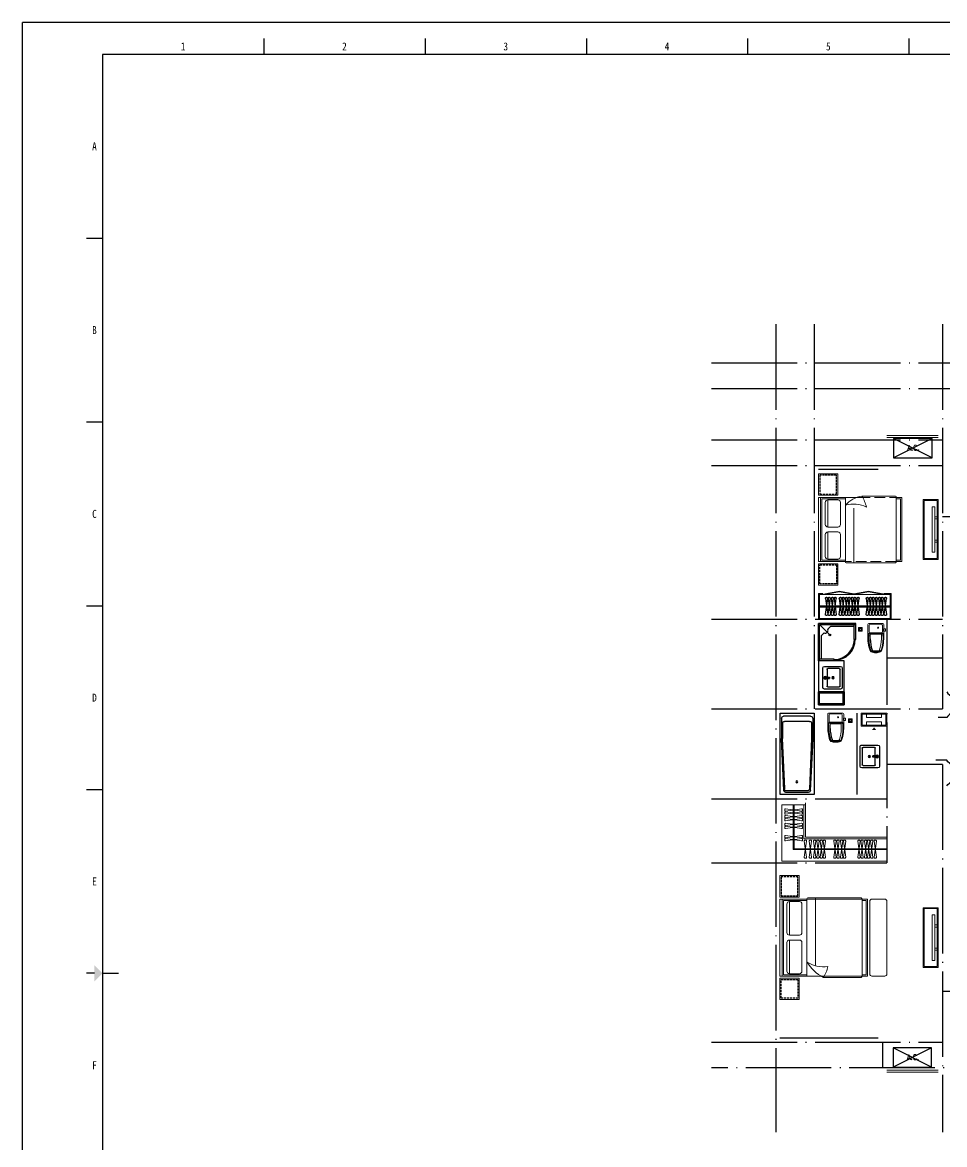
# Model space of a CAD drawing. Extents: x 217039 to 280039, y -2536 to 41961.
# Drawn here: x 217039 to 238612, y 15704 to 41961 of the extents above; entities that cross this region are included whole.
import ezdxf
from ezdxf.enums import TextEntityAlignment as Align

# ---------------------------------------------------------------- set-up
doc = ezdxf.new("R2010")
doc.units = 0
doc.header["$LTSCALE"] = 1000
doc.header["$MEASUREMENT"] = 0
for name, pattern in [('ACAD_ISO02W100', [15, 12, -3]), ('DASH', [0.35, 0.25, -0.1]), ('DOTE', [2.42, 2, -0.2, 0.02, -0.2])]:
    doc.linetypes.add(name, pattern=pattern)
for name, color, linetype in [('DOTE', 1, 'DOTE'), ('fd', 4, 'Continuous'), ('tk', 253, 'Continuous'), ('厨卫', 154, 'Continuous'), ('厨卫设备', 6, 'Continuous'), ('平面洁具', 9, 'Continuous'), ('看线', 5, 'Continuous'), ('空调', 8, 'Continuous'), ('管井', 236, 'Continuous'), ('虚线', 251, 'Continuous'), ('铺地', 8, 'Continuous')]:
    doc.layers.add(name, color=color, linetype=linetype)
for name, color, linetype, lineweight in [('Text-I', 7, 'Continuous', 5), ('五金', 136, 'Continuous', 9), ('家具', 33, 'Continuous', 9), ('房建名称', 7, 'Continuous', 0), ('移动家具', 41, 'Continuous', 20)]:
    doc.layers.add(name, color=color, linetype=linetype, lineweight=lineweight)
doc.styles.add('C-2007.06.19$0$C-05.28(ok)$0$STANDARD', font='GBENOR', dxfattribs={"bigfont": 'GBCBIG'})
doc.styles.add('DIM_FONT', font='SIMPLEX.shx', dxfattribs={"width": 0.8})
doc.styles.add('TKZ1', font='SIMHEI.TTF', dxfattribs={"width": 0.7})

# ---------------------------------------------------------------- blocks, each defined once
blk = doc.blocks.new('111')
at = {"layer": '空调', "linetype": 'ACAD_ISO02W100'}
for p, q in [((1000, 0), (0, 500)), ((1000, 500), (0, 0))]:
    blk.add_line(p, q, dxfattribs=at)
blk.add_lwpolyline([(0, 500), (0, 0), (1000, 0), (1000, 500)], close=True, dxfattribs=at)
at = {"layer": 'Text-I', "style": 'DIM_FONT', "width": 0.8}
blk.add_text('A.C.', height=140, dxfattribs=at).set_placement((675, 262), align=Align.MIDDLE_RIGHT)
blk = doc.blocks.new('A$C0032228E')
at = {"layer": 'fd'}
blk.add_lwpolyline([(302, 0, 100, 0, 0), (302, 62, 0, 0, 0)], format="xyseb", dxfattribs=at)
at = {"layer": '家具', "color": 0}
for p, q in [((123, 372), (123, 295)), ((477, 295), (123, 295)), ((477, 372), (477, 295)), ((477, 189), (123, 189)), ((123, 112), (123, 189)), ((477, 112), (477, 189))]:
    blk.add_line(p, q, dxfattribs=at)
for points in [[(600, 392), (0, 392), (0, 92), (600, 92)], [(580, 372), (20, 372), (20, 112), (580, 112)]]:
    blk.add_lwpolyline(points, close=True, dxfattribs=at)
blk = doc.blocks.new('fasdf')
for p, q in [((405844, 733593), (342844, 733593)), ((342844, 689096), (342844, 733593)), ((348490, 733218), (348490, 732843)), ((352264, 733218), (352264, 732843)), ((356037, 733218), (356037, 732843)), ((359811, 733218), (359811, 732843)), ((363585, 733218), (363585, 732843)), ((405095, 732843), (344716, 732843)), ((344716, 732843), (344716, 689845)), ((344342, 728544), (344716, 728544)), ((344342, 724244), (344716, 724244)), ((344342, 719944), (344716, 719944)), ((344342, 715644), (344716, 715644)), ((344529, 711344), (344342, 711344)), ((344716, 711344), (345091, 711344))]:
    blk.add_line(p, q)
blk.add_solid([(344529, 711157), (344529, 711531), (344716, 711344)])
at = {"style": 'TKZ1', "width": 0.85}
for s, p in [('1', (346603, 733031)), ('2', (350377, 733031)), ('3', (354151, 733031)), ('4', (357924, 733031)), ('5', (361698, 733031)), ('A', (344529, 730694)), ('B', (344529, 726394)), ('C', (344529, 722094)), ('D', (344529, 717794)), ('E', (344529, 713494)), ('F', (344529, 709194))]:
    blk.add_text(s, height=187, dxfattribs=at).set_placement(p, align=Align.MIDDLE)
blk = doc.blocks.new('A$C18784298')
at = {"layer": '移动家具', "color": 251, "ltscale": 40}
for points in [[(0, 1066), (58, 1066), (58, 0), (0, 0)], [(58, 828), (140, 828), (140, 780), (58, 780)], [(58, 239), (140, 239), (140, 287), (58, 287)]]:
    blk.add_lwpolyline(points, close=True, dxfattribs=at)
blk = doc.blocks.new('ytjhgkj')
at = {"layer": '移动家具', "color": 0, "ltscale": 0.5}
blk.add_lwpolyline([(34949, 26116), (34599, 26116), (34599, 27516), (34949, 27516)], close=True, dxfattribs=at)
at = {"layer": '移动家具', "color": 0, "ltscale": 40}
blk.add_lwpolyline([(34929, 26136), (34619, 26136), (34619, 27496), (34929, 27496)], close=True, dxfattribs=at)
at = {"layer": '虚线', "xscale": -1}
blk.add_blockref('A$C18784298', (34739, 26283), dxfattribs=at)
blk = doc.blocks.new('123')
at = {"layer": '移动家具', "color": 0}
for p, q in [((429478, 224612), (428849, 224612)), ((428849, 223112), (428849, 224612)), ((428899, 223112), (428899, 224612)), ((428929, 223142), (428929, 224582)), ((429478, 224582), (428929, 224582)), ((429069, 224556), (429069, 223919)), ((429478, 223112), (429478, 224622)), ((430649, 224642), (429498, 224642)), ((429678, 223364), (429678, 224642)), ((430669, 223112), (430669, 224612)), ((430669, 224612), (430799, 224612)), ((430669, 224582), (430769, 224582)), ((430769, 223142), (430769, 224582)), ((430799, 223112), (430799, 224612)), ((429069, 223167), (429069, 223804)), ((429811, 223112), (428849, 223112)), ((429478, 223142), (428929, 223142)), ((430649, 223082), (429866, 223082)), ((430669, 223142), (430769, 223142)), ((430669, 223112), (430799, 223112))]:
    blk.add_line(p, q, dxfattribs=at)
at = {"layer": '移动家具', "color": 0, "linetype": 'DASH'}
for p, q in [((430669, 224612), (429478, 224612)), ((429811, 223112), (430669, 223112))]:
    blk.add_line(p, q, dxfattribs=at)
at = {"layer": '移动家具', "color": 0}
for points in [[(429299, 225162), (428849, 225162), (428849, 224662), (429299, 224662), (429299, 225162), (429219, 225162)], [(429299, 222562), (428849, 222562), (428849, 223062), (429299, 223062), (429299, 222562), (429219, 222562)]]:
    blk.add_lwpolyline(points, dxfattribs=at)
for points in [[(429069, 224556), (429304, 224556, -0.414214), (429364, 224496), (429364, 223979, -0.414214), (429304, 223919), (429069, 223919, -0.414214), (429009, 223979), (429009, 224496, -0.414214)], [(429069, 223167), (429304, 223167, 0.414214), (429364, 223227), (429364, 223744, 0.414214), (429304, 223804), (429069, 223804, 0.414214), (429009, 223744), (429009, 223227, 0.414214)]]:
    blk.add_lwpolyline(points, format="xyb", close=True, dxfattribs=at)
blk.add_lwpolyline([(429478, 223294, 0.183931), (429970, 223336, -0.088637), (429866, 223082, 28871.271551)], format="xyb", dxfattribs=at)
for centre, radius, start, end in [((429498, 224622), 20, 90, 180), ((430638, 224613), 30.7, 357.6884, 69.6917), ((429971, 223734), 661, 221.7382, 260.8368), ((430638, 223110), 30.7, 290.3566, 2.3152)]:
    blk.add_arc(centre, radius, start, end, dxfattribs=at)
at = {"layer": '虚线', "linetype": 'DASH', "ltscale": 0.2}
for points in [[(429269, 225132), (428879, 225132), (428879, 224692), (429269, 224692)], [(429269, 222592), (428879, 222592), (428879, 223032), (429269, 223032)]]:
    blk.add_lwpolyline(points, close=True, dxfattribs=at)
blk = doc.blocks.new('yg2')
at = {"layer": '家具', "color": 0}
for p, q in [((429074, 225511), (429074, 226111)), ((430774, 226111), (429074, 226111)), ((429094, 226091), (430754, 226091)), ((429094, 225511), (429094, 226091)), ((430754, 225511), (430754, 226091)), ((430774, 225511), (430774, 226111)), ((429074, 225511), (429094, 225511)), ((429174, 225531), (429094, 225531)), ((429174, 225511), (429094, 225511)), ((429174, 225531), (429174, 225511)), ((430234, 225531), (430754, 225531)), ((430614, 225531), (430614, 225511)), ((430614, 225511), (430754, 225511)), ((430754, 225511), (430774, 225511))]:
    blk.add_line(p, q, dxfattribs=at)
for points in [[(429094, 225531), (430754, 225531), (430754, 226091), (429094, 226091)], [(429224, 225521), (429564, 225458), (429565, 225468), (429225, 225531)], [(429904, 225521), (429564, 225458), (429562, 225468), (429902, 225531)], [(429904, 225521), (430244, 225458), (430245, 225468), (429905, 225531)], [(430584, 225521), (430244, 225458), (430242, 225468), (430582, 225531)]]:
    blk.add_lwpolyline(points, close=True, dxfattribs=at)
at = {"layer": '虚线', "color": 0}
for p, q in [((429094, 225821), (430754, 225821)), ((429235, 225999), (429289, 225624)), ((429235, 225624), (429289, 225999)), ((429269, 226021), (429254, 226021)), ((429299, 225999), (429353, 225624)), ((429299, 225624), (429353, 225999)), ((429333, 226021), (429319, 226021)), ((429373, 225999), (429427, 225624)), ((429373, 225624), (429427, 225999)), ((429407, 226021), (429392, 226021)), ((429437, 225999), (429491, 225624)), ((429437, 225624), (429491, 225999)), ((429471, 226021), (429457, 226021)), ((429560, 225999), (429614, 225624)), ((429560, 225624), (429614, 225999)), ((429594, 226021), (429580, 226021)), ((429624, 225999), (429678, 225624)), ((429624, 225624), (429678, 225999)), ((429658, 226021), (429644, 226021)), ((429698, 225999), (429752, 225624)), ((429698, 225624), (429752, 225999)), ((429732, 226021), (429718, 226021)), ((429762, 225999), (429816, 225624)), ((429762, 225624), (429816, 225999)), ((429796, 226021), (429782, 226021)), ((429836, 225999), (429890, 225624)), ((429836, 225624), (429890, 225999)), ((429870, 226021), (429856, 226021)), ((429900, 225999), (429954, 225624)), ((429900, 225624), (429954, 225999)), ((429934, 226021), (429920, 226021)), ((429974, 225999), (430028, 225624)), ((429974, 225624), (430028, 225999)), ((430008, 226021), (429994, 226021)), ((430189, 225999), (430243, 225624)), ((430189, 225624), (430243, 225999)), ((430223, 226021), (430209, 226021)), ((430262, 225999), (430316, 225624)), ((430262, 225624), (430316, 225999)), ((430296, 226021), (430282, 226021)), ((430327, 225999), (430381, 225624)), ((430327, 225624), (430381, 225999)), ((430361, 226021), (430346, 226021)), ((430400, 225999), (430454, 225624)), ((430400, 225624), (430454, 225999)), ((430434, 226021), (430420, 226021)), ((430475, 225999), (430529, 225624)), ((430475, 225624), (430529, 225999)), ((430509, 226021), (430494, 226021)), ((430539, 225999), (430593, 225624)), ((430539, 225624), (430593, 225999)), ((430573, 226021), (430559, 226021)), ((430613, 225999), (430667, 225624)), ((430613, 225624), (430667, 225999)), ((430647, 226021), (430632, 226021)), ((429094, 225801), (430754, 225801)), ((429269, 225601), (429254, 225601)), ((429333, 225601), (429319, 225601)), ((429407, 225601), (429392, 225601)), ((429471, 225601), (429457, 225601)), ((429594, 225601), (429580, 225601)), ((429658, 225601), (429644, 225601)), ((429732, 225601), (429718, 225601)), ((429796, 225601), (429782, 225601)), ((429870, 225601), (429856, 225601)), ((429934, 225601), (429920, 225601)), ((430008, 225601), (429994, 225601)), ((430223, 225601), (430209, 225601)), ((430296, 225601), (430282, 225601)), ((430361, 225601), (430346, 225601)), ((430434, 225601), (430420, 225601)), ((430509, 225601), (430494, 225601)), ((430573, 225601), (430559, 225601)), ((430647, 225601), (430632, 225601))]:
    blk.add_line(p, q, dxfattribs=at)
for centre, start, end in [((429254, 226001), 90, 187.5946), ((429269, 226001), 352.4054, 90), ((429319, 226001), 90, 187.5946), ((429333, 226001), 352.4054, 90), ((429392, 226001), 90, 187.5946), ((429407, 226001), 352.4054, 90), ((429457, 226001), 90, 187.5946), ((429471, 226001), 352.4054, 90), ((429580, 226001), 90, 187.5946), ((429594, 226001), 352.4054, 90), ((429644, 226001), 90, 187.5946), ((429658, 226001), 352.4054, 90), ((429718, 226001), 90, 187.5946), ((429732, 226001), 352.4054, 90), ((429782, 226001), 90, 187.5946), ((429796, 226001), 352.4054, 90), ((429856, 226001), 90, 187.5946), ((429870, 226001), 352.4054, 90), ((429920, 226001), 90, 187.5946), ((429934, 226001), 352.4054, 90), ((429994, 226001), 90, 187.5946), ((430008, 226001), 352.4054, 90), ((430209, 226001), 90, 187.5946), ((430223, 226001), 352.4054, 90), ((430282, 226001), 90, 187.5946), ((430296, 226001), 352.4054, 90), ((430346, 226001), 90, 187.5946), ((430361, 226001), 352.4054, 90), ((430420, 226001), 90, 187.5946), ((430434, 226001), 352.4054, 90), ((430494, 226001), 90, 187.5946), ((430509, 226001), 352.4054, 90), ((430559, 226001), 90, 187.5946), ((430573, 226001), 352.4054, 90), ((430632, 226001), 90, 187.5946), ((430647, 226001), 352.4054, 90), ((429254, 225621), 172.4054, 270), ((429269, 225621), 270, 7.5946), ((429319, 225621), 172.4054, 270), ((429333, 225621), 270, 7.5946), ((429392, 225621), 172.4054, 270), ((429407, 225621), 270, 7.5946), ((429457, 225621), 172.4054, 270), ((429471, 225621), 270, 7.5946), ((429580, 225621), 172.4054, 270), ((429594, 225621), 270, 7.5946), ((429644, 225621), 172.4054, 270), ((429658, 225621), 270, 7.5946), ((429718, 225621), 172.4054, 270), ((429732, 225621), 270, 7.5946), ((429782, 225621), 172.4054, 270), ((429796, 225621), 270, 7.5946), ((429856, 225621), 172.4054, 270), ((429870, 225621), 270, 7.5946), ((429920, 225621), 172.4054, 270), ((429934, 225621), 270, 7.5946), ((429994, 225621), 172.4054, 270), ((430008, 225621), 270, 7.5946), ((430209, 225621), 172.4054, 270), ((430223, 225621), 270, 7.5946), ((430282, 225621), 172.4054, 270), ((430296, 225621), 270, 7.5946), ((430346, 225621), 172.4054, 270), ((430361, 225621), 270, 7.5946), ((430420, 225621), 172.4054, 270), ((430434, 225621), 270, 7.5946), ((430494, 225621), 172.4054, 270), ((430509, 225621), 270, 7.5946), ((430559, 225621), 172.4054, 270), ((430573, 225621), 270, 7.5946), ((430632, 225621), 172.4054, 270), ((430647, 225621), 270, 7.5946)]:
    blk.add_arc(centre, 20, start, end, dxfattribs=at)
at = {"layer": '虚线', "color": 0, "style": 'DIM_FONT', "width": 0.7, "flags": 9}
for tag, p in [('XSIZE', (429263, 225797)), ('YSIZE', (429263, 225797)), ('XSIZE', (429327, 225797)), ('YSIZE', (429327, 225797)), ('XSIZE', (429401, 225797)), ('YSIZE', (429401, 225797)), ('XSIZE', (429465, 225797)), ('YSIZE', (429465, 225797)), ('XSIZE', (429588, 225797)), ('YSIZE', (429588, 225797)), ('XSIZE', (429653, 225797)), ('YSIZE', (429653, 225797)), ('XSIZE', (429726, 225797)), ('YSIZE', (429726, 225797)), ('XSIZE', (429791, 225797)), ('YSIZE', (429791, 225797)), ('XSIZE', (429864, 225797)), ('YSIZE', (429864, 225797)), ('XSIZE', (429929, 225797)), ('YSIZE', (429929, 225797)), ('XSIZE', (430002, 225797)), ('YSIZE', (430002, 225797)), ('XSIZE', (430217, 225797)), ('YSIZE', (430217, 225797)), ('XSIZE', (430291, 225797)), ('YSIZE', (430291, 225797)), ('XSIZE', (430355, 225797)), ('YSIZE', (430355, 225797)), ('XSIZE', (430429, 225797)), ('YSIZE', (430429, 225797)), ('XSIZE', (430503, 225797)), ('YSIZE', (430503, 225797)), ('XSIZE', (430567, 225797)), ('YSIZE', (430567, 225797)), ('XSIZE', (430641, 225797)), ('YSIZE', (430641, 225797))]:
    blk.add_attdef(tag, p, '', height=0.5, rotation=180, dxfattribs=at)
blk = doc.blocks.new('A$C31D9048E')
at = {"layer": '家具'}
for p, q in [((1900, 2380), (649, 2380)), ((829, 803), (829, 2380)), ((629, 2350), (0, 2350)), ((0, 550), (0, 2350)), ((50, 550), (50, 2350)), ((80, 580), (80, 2320)), ((629, 2320), (80, 2320)), ((220, 2295), (220, 1508)), ((629, 550), (629, 2360)), ((1920, 2350), (629, 2350)), ((1920, 550), (1920, 2350)), ((1920, 2350), (2050, 2350)), ((1920, 2320), (2020, 2320)), ((2020, 580), (2020, 2320)), ((2050, 550), (2050, 2350)), ((2100, 600), (2100, 2300)), ((2150, 2350), (2450, 2350)), ((2500, 600), (2500, 2300)), ((220, 605), (220, 1392)), ((962, 550), (0, 550)), ((629, 580), (80, 580)), ((962, 550), (1920, 550)), ((1920, 580), (2020, 580)), ((1920, 550), (2050, 550)), ((2150, 550), (2450, 550)), ((1900, 520), (1017, 520))]:
    blk.add_line(p, q, dxfattribs=at)
for points in [[(450, 2900), (0, 2900), (0, 2400), (450, 2400), (450, 2900), (370, 2900)], [(450, 0), (0, 0), (0, 500), (450, 500), (450, 0), (370, 0)]]:
    blk.add_lwpolyline(points, dxfattribs=at)
for points in [[(220, 2295), (455, 2295, -0.414214), (515, 2235), (515, 1568, -0.414214), (455, 1508), (220, 1508, -0.414214), (160, 1568), (160, 2235, -0.414214)], [(220, 605), (455, 605, 0.414214), (515, 665), (515, 1332, 0.414214), (455, 1392), (220, 1392, 0.414214), (160, 1332), (160, 665, 0.414214)]]:
    blk.add_lwpolyline(points, format="xyb", close=True, dxfattribs=at)
blk.add_lwpolyline([(629, 883, 0.180302), (1121, 775, -0.088637), (1017, 520, 28871.271551)], format="xyb", dxfattribs=at)
for centre, radius, start, end in [((649, 2360), 20, 90, 180), ((1889, 2351), 30.7, 357.6884, 69.6917), ((2150, 2300), 50, 90, 180), ((2450, 2300), 50, 0, 90), ((1442, 1363), 944, 210.6075, 243.2773), ((1889, 549), 30.7, 290.3566, 2.3152), ((2150, 600), 50, 180, 270), ((2450, 600), 50, 270, 0)]:
    blk.add_arc(centre, radius, start, end, dxfattribs=at)
at = {"layer": '虚线', "linetype": 'DASH', "ltscale": 0.2}
for points in [[(420, 2870), (30, 2870), (30, 2430), (420, 2430)], [(420, 30), (30, 30), (30, 470), (420, 470)]]:
    blk.add_lwpolyline(points, close=True, dxfattribs=at)
blk = doc.blocks.new('qqqewere')
at = {"layer": '厨卫'}
for p, q in [((430647, 215956), (430647, 214055)), ((431446, 215956), (430647, 215956)), ((430737, 215866), (430682, 214652)), ((430760, 215831), (430706, 214649)), ((431285, 215873), (430767, 215873)), ((431309, 215908), (430784, 215908)), ((431387, 214649), (431333, 215831)), ((431411, 214652), (431356, 215866)), ((431446, 214055), (431446, 215956)), ((430760, 215819), (430706, 214649)), ((430682, 214174), (430682, 214647)), ((430706, 214293), (430706, 214649)), ((431387, 214293), (431387, 214649)), ((431411, 214174), (431411, 214647)), ((430647, 214055), (431446, 214055)), ((431363, 214127), (430730, 214127)), ((431340, 214245), (430753, 214245))]:
    blk.add_line(p, q, dxfattribs=at)
for radius in [23.8, 19]:
    blk.add_circle((431038, 215659), radius, dxfattribs=at)
for centre, radius, start, end in [((430784, 215861), 47.5, 90, 173.7966), ((430776, 215850), 24.8, 112.5638, 230.6631), ((431285, 215825), 47.5, 6.6325, 90), ((431309, 215861), 47.5, 6.2034, 90), ((430730, 214647), 47.5, 173.7966, 180), ((431363, 214647), 47.5, 0, 6.2034), ((430753, 214293), 47.5, 180, 270), ((431340, 214293), 47.5, 270, 0), ((430730, 214174), 47.5, 180, 270), ((431363, 214174), 47.5, 270, 0)]:
    blk.add_arc(centre, radius, start, end, dxfattribs=at)
at = {"layer": '厨卫', "style": 'C-2007.06.19$0$C-05.28(ok)$0$STANDARD', "text_generation_flag": 4, "width": 0.8, "flags": 9}
for tag in ['YSIZE', 'XSIZE']:
    blk.add_attdef(tag, (431446, 215006), '', height=0.594, dxfattribs=at)
blk = doc.blocks.new('x6')
at = {"layer": '厨卫', "color": 0}
for p, q in [((227, 0), (-227, 0)), ((-265, -38), (-265, -419)), ((-214, -387), (-214, -121)), ((-195, -102), (-16, -102)), ((-19, -57), (-32, -57)), ((-13, -43), (-23, -34)), ((-13, -70), (-22, -80)), ((-16, -84), (-13, -158)), ((-13, -158), (13, -158)), ((0, -38), (0, -24)), ((0, -75), (0, -89)), ((22, -33), (13, -43)), ((23, -79), (13, -70)), ((16, -84), (13, -158)), ((16, -102), (195, -102)), ((19, -57), (32, -57)), ((214, -121), (214, -387)), ((265, -419), (265, -38)), ((-227, -457), (227, -457)), ((195, -406), (-195, -406))]:
    blk.add_line(p, q, dxfattribs=at)
for centre, radius in [((0, -57), 32.3), ((-1, -241), 25.4), ((0, -57), 18.8), ((-1, -241), 16)]:
    blk.add_circle(centre, radius, dxfattribs=at)
for centre, radius, start, end in [((-227, -38), 38.1, 90, 180), ((227, -38), 38.1, 0, 90), ((-195, -121), 19.1, 90, 180), ((195, -121), 19.1, 0, 90), ((-227, -419), 38.1, 180, 270), ((-195, -387), 19.1, 180, 270), ((195, -387), 19.1, 270, 0), ((227, -419), 38.1, 270, 0)]:
    blk.add_arc(centre, radius, start, end, dxfattribs=at)
blk = doc.blocks.new('lyf')
at = {"layer": '厨卫设备', "color": 0}
for p, q in [((34491, 16909), (34121, 16909)), ((34121, 16909), (34121, 16039)), ((34141, 16059), (34141, 16909)), ((34491, 16874), (34141, 16874)), ((34191, 16874), (34191, 16321)), ((34491, 16909), (34491, 16874)), ((34823, 16741), (34837, 16755)), ((34141, 16059), (34388, 16306)), ((34191, 16321), (34254, 16257)), ((34956, 16409), (34956, 16059)), ((34991, 16409), (34956, 16409)), ((34991, 16409), (34991, 16039)), ((34991, 16039), (34121, 16039)), ((34991, 16059), (34141, 16059)), ((34339, 16172), (34403, 16109)), ((34956, 16109), (34403, 16109))]:
    blk.add_line(p, q, dxfattribs=at)
blk.add_circle((34388, 16306), 20, dxfattribs=at)
for centre, radius, start, end in [((34491, 16409), 490, 0.0021, 90.0021), ((34491, 16409), 470, 0.0021, 90.0021), ((34279, 16197), 65, 337.6219, 112.3822)]:
    blk.add_arc(centre, radius, start, end, dxfattribs=at)
blk = doc.blocks.new('A$C56722DB7')
at = {"layer": '五金', "color": 0}
for points in [[(86, 86), (86, 0), (0, 0), (0, 86)], [(10, 43), (10, 42), (26, 42), (26, 43)], [(20, 66), (19, 65), (30, 54), (31, 55)], [(19, 20), (21, 19), (32, 30), (30, 31)], [(43, 76), (42, 76), (42, 60), (43, 60)], [(43, 10), (44, 10), (44, 26), (43, 26)], [(66, 66), (65, 67), (54, 56), (55, 55)], [(66, 19), (67, 21), (56, 32), (55, 30)], [(76, 43), (76, 44), (60, 44), (60, 43)]]:
    blk.add_lwpolyline(points, close=True, dxfattribs=at)
blk.add_circle((43, 43), 36.6, dxfattribs=at)
blk = doc.blocks.new('ma2')
at = {"layer": '厨卫', "color": 0}
for centre, radius, start, end in [((712, -340), 881, 175.7103, 198.2941), ((704, -353), 834, 180.1819, 198.4973)]:
    blk.add_arc(centre, radius, start, end, dxfattribs=at)
at = {"layer": '家具', "color": 0}
for p, q in [((0, 0), (-166, 0)), ((0, 0), (166, 0)), ((-189, -22), (-189, -274)), ((-180, -230), (-139, -212)), ((-180, -230), (-180, -316)), ((-180, -230), (0, -230)), ((-166, -253), (-166, -274)), ((-153, -36), (-153, -198)), ((-148, -235), (0, -235)), ((-139, -212), (0, -212)), ((0, -14), (-130, -14)), ((-130, -220), (0, -220)), ((-130, -250), (-130, -356)), ((0, -247), (-127, -247)), ((-119, -247), (0, -247)), ((0, -14), (130, -14)), ((139, -212), (0, -212)), ((130, -220), (0, -220)), ((180, -230), (0, -230)), ((148, -235), (0, -235)), ((119, -247), (0, -247)), ((0, -247), (127, -247)), ((130, -250), (130, -356)), ((180, -230), (139, -212)), ((153, -36), (153, -198)), ((166, -253), (166, -274)), ((180, -125), (180, -165)), ((180, -230), (180, -316)), ((192, -118), (187, -118)), ((192, -172), (187, -172)), ((189, -22), (189, -122)), ((189, -121), (189, -130)), ((189, -137), (189, -146)), ((189, -153), (189, -162)), ((189, -170), (189, -274)), ((192, -118), (222, -118)), ((192, -172), (222, -172)), ((230, -125), (230, -165)), ((-176, -279), (-176, -280)), ((-166, -274), (-171, -274)), ((166, -274), (171, -274)), ((176, -279), (176, -280)), ((-77, -636), (-102, -636)), ((93, -660), (-93, -660)), ((-68, -636), (-77, -636)), ((-68, -636), (0, -636)), ((68, -636), (0, -636)), ((0, -660), (93, -660)), ((68, -636), (77, -636)), ((77, -636), (102, -636))]:
    blk.add_line(p, q, dxfattribs=at)
blk.add_circle((53, -94), 11.4, dxfattribs=at)
for centre, radius, start, end in [((-166, -22), 22.5, 90, 180), ((166, -22), 22.5, 0, 90), ((-148, -253), 18, 90, 180), ((-130, -36), 22.5, 90, 180), ((-130, -198), 22.5, 180, 270), ((-127, -250), 3.6, 90, 180), ((127, -250), 3.6, 0, 90), ((130, -36), 22.5, 0, 90), ((130, -198), 22.5, 270, 0), ((148, -253), 18, 0, 90), ((187, -125), 7.2, 90, 180), ((187, -165), 7.2, 180, 270), ((222, -125), 7.2, 0, 90), ((222, -165), 7.2, 270, 0), ((6806, -15), 7000, 182.1248, 183.6001), ((316, -367), 499, 170.0177, 190.1149), ((749, -321), 939, 188.1773, 199.5371), ((-171, -279), 4.5, 90, 180), ((594, -353), 776, 187.5237, 201.3401), ((-704, -353), 834, 341.5027, 359.8181), ((-712, -340), 881, 341.7059, 4.2897), ((-594, -353), 776, 338.6599, 352.4763), ((-749, -321), 939, 340.4627, 351.8238), ((171, -279), 4.5, 0, 90), ((-316, -367), 499, 349.8851, 9.9823), ((-6806, -15), 7000, 356.3999, 357.8752), ((-123, -630), 13.5, 199.5371, 212.7351), ((-70, -597), 75.7, 212.7351, 236.2527), ((-116, -630), 13.5, 201.3401, 225.0457), ((117, -396), 344, 225.0457, 228.0777), ((-100, -611), 25.3, 193.7471, 265.3876), ((-92, -626), 34, 231.9313, 272.5793), ((-13, -423), 257, 247.1573, 272.879), ((-70, -612), 18, 198.4973, 250.8187), ((-15, -386), 250, 255.8484, 273.4075), ((15, -386), 250, 266.5925, 284.1516), ((13, -423), 257, 267.121, 292.8427), ((70, -612), 18, 289.1813, 341.5027), ((92, -626), 34, 267.4207, 308.0687), ((100, -611), 25.3, 274.6124, 346.2529), ((70, -597), 75.7, 303.7473, 327.2649), ((-117, -396), 344, 311.9223, 314.9543), ((116, -630), 13.5, 314.9543, 338.6599), ((123, -630), 13.5, 327.2649, 340.4629)]:
    blk.add_arc(centre, radius, start, end, dxfattribs=at)

msp = doc.modelspace()

# ---------------------------------------------------------------- linework, layer by layer
at = {"layer": 'DOTE'}
for p, q in [((234662, 34897), (234662, 15997)), ((235562, 34897), (235562, 25897)), ((238562, 34897), (238562, 25897)), ((233162, 33997), (260162, 33997)), ((233162, 33397), (260162, 33397)), ((233162, 32197), (238562, 32197)), ((233162, 31597), (238562, 31597)), ((238562, 30397), (245362, 30397)), ((233162, 27997), (238562, 27997)), ((237262, 27997), (237262, 22297)), ((237262, 27097), (238562, 27097)), ((233162, 25897), (238562, 25897)), ((238562, 24597), (237262, 24597)), ((238562, 24597), (238562, 15997)), ((233162, 23797), (237262, 23797)), ((233162, 22297), (237262, 22297)), ((238562, 19297), (243062, 19297)), ((233162, 18097), (238562, 18097)), ((237162, 18097), (237162, 17497)), ((260162, 17497), (233162, 17497))]:
    msp.add_line(p, q, dxfattribs=at)
at = {"layer": '厨卫'}
msp.add_line((236562, 25797), (236562, 23897), dxfattribs=at)
msp.add_lwpolyline([(236262, 27027), (236262, 27027), (235662, 27027), (235662, 25997), (236262, 25997), (236262, 26288)], close=True, dxfattribs=at)
at = {"layer": '家具'}
for p, q in [((237262, 32297), (238462, 32297)), ((237262, 32247), (238462, 32247)), ((235072, 23657), (235072, 22607)), ((235092, 23657), (235092, 22627)), ((234872, 23526), (234872, 23541)), ((234872, 23452), (234872, 23466)), ((234872, 23371), (234872, 23385)), ((234895, 23560), (235270, 23507)), ((235270, 23560), (234895, 23507)), ((234895, 23486), (235270, 23432)), ((235270, 23486), (234895, 23432)), ((234895, 23405), (235270, 23351)), ((235270, 23405), (234895, 23351)), ((235292, 23526), (235292, 23541)), ((235292, 23452), (235292, 23466)), ((235292, 23371), (235292, 23385)), ((234872, 23301), (234872, 23316)), ((234872, 23186), (234872, 23201)), ((234872, 23117), (234872, 23131)), ((234895, 23335), (235270, 23281)), ((235270, 23335), (234895, 23281)), ((234895, 23221), (235270, 23167)), ((235270, 23221), (234895, 23167)), ((234895, 23151), (235270, 23097)), ((235270, 23151), (234895, 23097)), ((235292, 23301), (235292, 23316)), ((235292, 23186), (235292, 23201)), ((235292, 23117), (235292, 23131)), ((234872, 22900), (234872, 22915)), ((234872, 22831), (234872, 22845)), ((234895, 22934), (235270, 22880)), ((235270, 22934), (234895, 22880)), ((234895, 22865), (235270, 22811)), ((235270, 22865), (234895, 22811)), ((235292, 22900), (235292, 22915)), ((235292, 22831), (235292, 22845)), ((237262, 22607), (235072, 22607)), ((237262, 22627), (235092, 22627)), ((235330, 22429), (235384, 22804)), ((235330, 22804), (235384, 22429)), ((235364, 22827), (235350, 22827)), ((235447, 22429), (235501, 22804)), ((235447, 22804), (235501, 22429)), ((235481, 22827), (235467, 22827)), ((235547, 22429), (235601, 22804)), ((235547, 22804), (235601, 22429)), ((235581, 22827), (235567, 22827)), ((235622, 22429), (235676, 22804)), ((235622, 22804), (235676, 22429)), ((235656, 22827), (235641, 22827)), ((235703, 22429), (235757, 22804)), ((235703, 22804), (235757, 22429)), ((235737, 22827), (235723, 22827)), ((235772, 22429), (235826, 22804)), ((235772, 22804), (235826, 22429)), ((235806, 22827), (235792, 22827)), ((236020, 22429), (236074, 22804)), ((236020, 22804), (236074, 22429)), ((236054, 22827), (236040, 22827)), ((236095, 22429), (236148, 22804)), ((236095, 22804), (236148, 22429)), ((236129, 22827), (236114, 22827)), ((236176, 22429), (236230, 22804)), ((236176, 22804), (236230, 22429)), ((236210, 22827), (236196, 22827)), ((236245, 22429), (236299, 22804)), ((236245, 22804), (236299, 22429)), ((236279, 22827), (236265, 22827)), ((236583, 22429), (236637, 22804)), ((236583, 22804), (236637, 22429)), ((236617, 22827), (236603, 22827)), ((236657, 22429), (236711, 22804)), ((236657, 22804), (236711, 22429)), ((236692, 22827), (236677, 22827)), ((236739, 22429), (236793, 22804)), ((236739, 22804), (236793, 22429)), ((236773, 22827), (236759, 22827)), ((236808, 22429), (236862, 22804)), ((236808, 22804), (236862, 22429)), ((236842, 22827), (236828, 22827)), ((236883, 22429), (236936, 22804)), ((236883, 22804), (236936, 22429)), ((236917, 22827), (236902, 22827)), ((236964, 22429), (237018, 22804)), ((236964, 22804), (237018, 22429)), ((236998, 22827), (236984, 22827)), ((235364, 22407), (235350, 22407)), ((235481, 22407), (235467, 22407)), ((235581, 22407), (235567, 22407)), ((235656, 22407), (235641, 22407)), ((235737, 22407), (235723, 22407)), ((235806, 22407), (235792, 22407)), ((236054, 22407), (236040, 22407)), ((236129, 22407), (236114, 22407)), ((236210, 22407), (236196, 22407)), ((236279, 22407), (236265, 22407)), ((236617, 22407), (236603, 22407)), ((236692, 22407), (236677, 22407)), ((236773, 22407), (236759, 22407)), ((236842, 22407), (236828, 22407)), ((236917, 22407), (236902, 22407)), ((236998, 22407), (236984, 22407)), ((237262, 17447), (238462, 17447)), ((237262, 17397), (238462, 17397))]:
    msp.add_line(p, q, dxfattribs=at)
for points in [[(235362, 23657), (234802, 23657), (234802, 22337), (237262, 22337), (237262, 22897)], [(235322, 23657), (235322, 22857), (237262, 22857)], [(235362, 23697), (235362, 22897), (237262, 22897)]]:
    msp.add_lwpolyline(points, dxfattribs=at)
for centre, start, end in [((234892, 23541), 82.4054, 180), ((234892, 23526), 180, 277.5946), ((234892, 23466), 82.4054, 180), ((234892, 23452), 180, 277.5946), ((234892, 23385), 82.4054, 180), ((234892, 23371), 180, 277.5946), ((235272, 23541), 0, 97.5946), ((235272, 23526), 262.4054, 0), ((235272, 23466), 0, 97.5946), ((235272, 23452), 262.4054, 0), ((235272, 23385), 0, 97.5946), ((235272, 23371), 262.4054, 0), ((234892, 23316), 82.4054, 180), ((234892, 23301), 180, 277.5946), ((234892, 23201), 82.4054, 180), ((234892, 23186), 180, 277.5946), ((234892, 23131), 82.4054, 180), ((234892, 23117), 180, 277.5946), ((235272, 23316), 0, 97.5946), ((235272, 23301), 262.4054, 0), ((235272, 23201), 0, 97.5946), ((235272, 23186), 262.4054, 0), ((235272, 23131), 0, 97.5946), ((235272, 23117), 262.4054, 0), ((234892, 22915), 82.4054, 180), ((234892, 22900), 180, 277.5946), ((234892, 22845), 82.4054, 180), ((235272, 22915), 0, 97.5946), ((235272, 22900), 262.4054, 0), ((235272, 22845), 0, 97.5946), ((234892, 22831), 180, 277.5946), ((235272, 22831), 262.4054, 0), ((235350, 22807), 90, 187.5946), ((235364, 22807), 352.4054, 90), ((235467, 22807), 90, 187.5946), ((235481, 22807), 352.4054, 90), ((235567, 22807), 90, 187.5946), ((235581, 22807), 352.4054, 90), ((235641, 22807), 90, 187.5946), ((235656, 22807), 352.4054, 90), ((235723, 22807), 90, 187.5946), ((235737, 22807), 352.4054, 90), ((235792, 22807), 90, 187.5946), ((235806, 22807), 352.4054, 90), ((236040, 22807), 90, 187.5946), ((236054, 22807), 352.4054, 90), ((236114, 22807), 90, 187.5946), ((236129, 22807), 352.4054, 90), ((236196, 22807), 90, 187.5946), ((236210, 22807), 352.4054, 90), ((236265, 22807), 90, 187.5946), ((236279, 22807), 352.4054, 90), ((236603, 22807), 90, 187.5946), ((236617, 22807), 352.4054, 90), ((236677, 22807), 90, 187.5946), ((236692, 22807), 352.4054, 90), ((236759, 22807), 90, 187.5946), ((236773, 22807), 352.4054, 90), ((236828, 22807), 90, 187.5946), ((236842, 22807), 352.4054, 90), ((236902, 22807), 90, 187.5946), ((236917, 22807), 352.4054, 90), ((236984, 22807), 90, 187.5946), ((236998, 22807), 352.4054, 90), ((235350, 22427), 172.4054, 270), ((235364, 22427), 270, 7.5946), ((235467, 22427), 172.4054, 270), ((235481, 22427), 270, 7.5946), ((235567, 22427), 172.4054, 270), ((235581, 22427), 270, 7.5946), ((235641, 22427), 172.4054, 270), ((235656, 22427), 270, 7.5946), ((235723, 22427), 172.4054, 270), ((235737, 22427), 270, 7.5946), ((235792, 22427), 172.4054, 270), ((235806, 22427), 270, 7.5946), ((236040, 22427), 172.4054, 270), ((236054, 22427), 270, 7.5946), ((236114, 22427), 172.4054, 270), ((236129, 22427), 270, 7.5946), ((236196, 22427), 172.4054, 270), ((236210, 22427), 270, 7.5946), ((236265, 22427), 172.4054, 270), ((236279, 22427), 270, 7.5946), ((236603, 22427), 172.4054, 270), ((236617, 22427), 270, 7.5946), ((236677, 22427), 172.4054, 270), ((236692, 22427), 270, 7.5946), ((236759, 22427), 172.4054, 270), ((236773, 22427), 270, 7.5946), ((236828, 22427), 172.4054, 270), ((236842, 22427), 270, 7.5946), ((236902, 22427), 172.4054, 270), ((236917, 22427), 270, 7.5946), ((236984, 22427), 172.4054, 270), ((236998, 22427), 270, 7.5946)]:
    msp.add_arc(centre, 20, start, end, dxfattribs=at)
at = {"layer": '平面洁具'}
for points in [[(235662, 26297), (236262, 26297), (236262, 25997), (235662, 25997)], [(235682, 26277), (236242, 26277), (236242, 26017), (235682, 26017)]]:
    msp.add_lwpolyline(points, close=True, dxfattribs=at)
at = {"layer": '看线'}
for p, q in [((237062, 31497), (235662, 31497)), ((237062, 18197), (234762, 18197))]:
    msp.add_line(p, q, dxfattribs=at)
at = {"layer": '管井'}
for points in [[(236262, 26297), (235662, 26297), (235662, 25997), (236262, 25997)], [(236242, 26277), (235682, 26277), (235682, 26017), (236242, 26017)]]:
    msp.add_lwpolyline(points, close=True, dxfattribs=at)
at = {"layer": '铺地'}
for points in [[(238662, 26297, 0.153943), (238962, 26097), (238962, 26097), (238962, 25897, 0.153943), (238662, 25697), (238462, 25697), (238462, 25697)], [(238662, 24097, -0.153943), (238962, 24297), (238962, 24297), (238962, 24497, -0.153943), (238662, 24697), (238412, 24697)]]:
    msp.add_lwpolyline(points, format="xyb", dxfattribs=at)

# ---------------------------------------------------------------- block references
at = {"layer": 'tk'}
msp.add_blockref('fasdf', (-125805, -691632), dxfattribs=at)
at = {"layer": '厨卫', "rotation": 270}
for name, p in [('lyf', (219624, 62017)), ('A$C56722DB7', (236599, 27803)), ('A$C56722DB7', (236364, 25669))]:
    msp.add_blockref(name, p, dxfattribs=at)
at = {"layer": '厨卫'}
for p in [(237004, 27893), (236067, 25797)]:
    msp.add_blockref('ma2', p, dxfattribs=at)
at = {"layer": '厨卫', "xscale": -1}
for p, rotation in [((235762, 26626), 90), ((237093, 24785), 270)]:
    msp.add_blockref('x6', p, dxfattribs=dict(at, rotation=rotation))
at = {"layer": '家具', "xscale": -1}
for name, p, rotation in [('123', (-193186, 253958), 180), ('yg2', (-193411, 254108), 180), ('qqqewere', (-195884, 239852), 180.0000000667011)]:
    msp.add_blockref(name, p, dxfattribs=dict(at, rotation=rotation))
at = {"layer": '家具', "rotation": 180}
msp.add_blockref('ytjhgkj', (273062, 56912), dxfattribs=at)
at = {"layer": '家具'}
msp.add_blockref('A$C31D9048E', (234762, 19097), dxfattribs=at)
at = {"layer": '家具', "xscale": -1}
msp.add_blockref('ytjhgkj', (273062, -6269), dxfattribs=at)
at = {"layer": '房建名称', "xscale": 0.8999999999068677, "yscale": 0.9000000000232831, "zscale": 0.9}
for p in [(237419, 31773), (237408, 17514)]:
    msp.add_blockref('111', p, dxfattribs=at)
at = {"layer": '管井'}
msp.add_blockref('A$C0032228E', (236662, 25404), dxfattribs=at)

doc.saveas('drawing.dxf')
